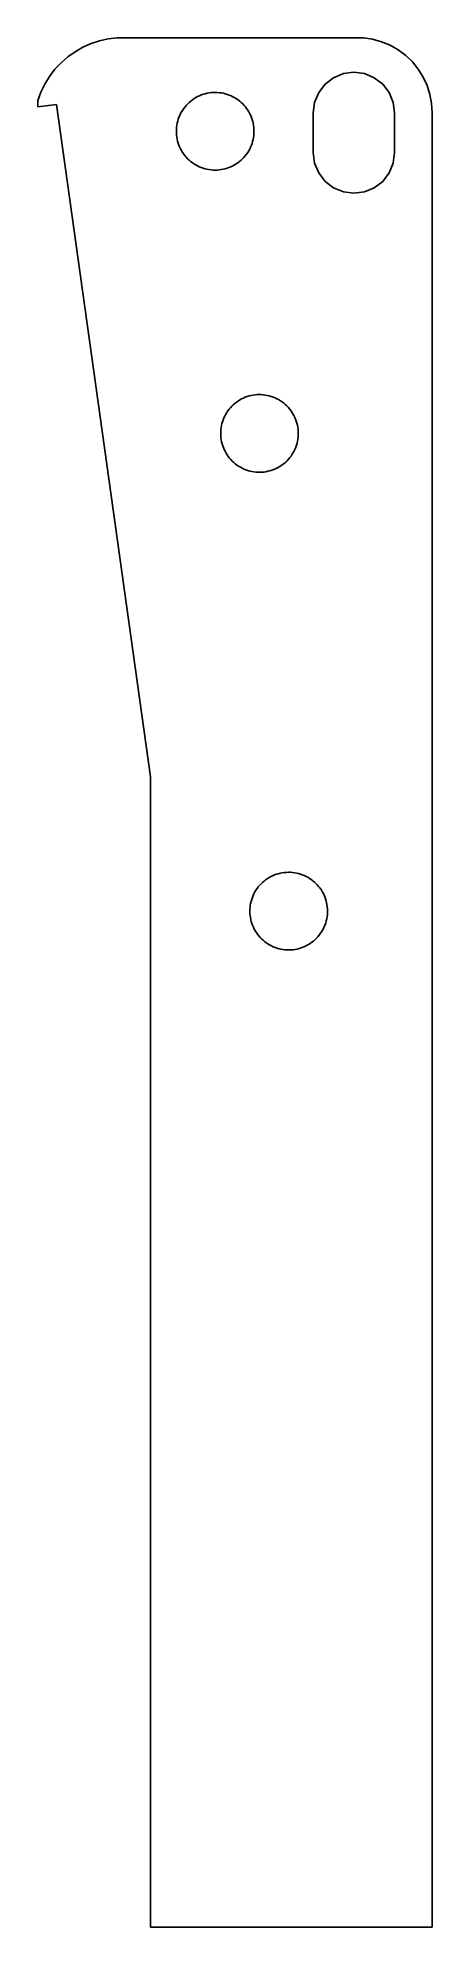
# Model space of a CAD drawing. Extents: x -213 to -10, y -485 to 488.
import ezdxf

# ---------------------------------------------------------------- set-up
doc = ezdxf.new("R2010")
doc.units = 0
doc.layers.get('0').update_dxf_attribs({"linetype": 'CONTINUOUS'})

msp = doc.modelspace()

# ---------------------------------------------------------------- linework, layer by layer
for p, q in [((-176.47, 487.36), (-180.96, 486.35)), ((-171.9, 487.92), (-176.47, 487.36)), ((-45.02, 487.92), (-171.9, 487.92)), ((-40.27, 487.21), (-45.02, 487.92)), ((-35.65, 485.92), (-40.27, 487.21)), ((-197.29, 478.07), (-200.76, 475.04)), ((-193.54, 480.74), (-197.29, 478.07)), ((-189.54, 483.03), (-193.54, 480.74)), ((-185.33, 484.9), (-189.54, 483.03)), ((-180.96, 486.35), (-185.33, 484.9)), ((-31.22, 484.06), (-35.65, 485.92)), ((-27.05, 481.68), (-31.22, 484.06)), ((-23.21, 478.8), (-27.05, 481.68)), ((-19.75, 475.47), (-23.21, 478.8)), ((-206.71, 468.03), (-209.13, 464.11)), ((-203.91, 471.68), (-206.71, 468.03)), ((-200.76, 475.04), (-203.91, 471.68)), ((-60.34, 467.37), (-64.68, 464.04)), ((-55.29, 469.46), (-60.34, 467.37)), ((-49.86, 470.18), (-55.29, 469.46)), ((-44.43, 469.46), (-49.86, 470.18)), ((-39.37, 467.37), (-44.43, 469.46)), ((-35.03, 464.04), (-39.37, 467.37)), ((-16.73, 471.73), (-19.75, 475.47)), ((-14.19, 467.66), (-16.73, 471.73)), ((-12.18, 463.3), (-14.19, 467.66)), ((-211.16, 459.98), (-212.76, 455.66)), ((-209.13, 464.11), (-211.16, 459.98)), ((-130.39, 457.61), (-131.32, 457.12)), ((-129.45, 458.06), (-130.39, 457.61)), ((-128.48, 458.46), (-129.45, 458.06)), ((-127.49, 458.81), (-128.48, 458.46)), ((-126.49, 459.1), (-127.49, 458.81)), ((-125.47, 459.34), (-126.49, 459.1)), ((-124.44, 459.53), (-125.47, 459.34)), ((-123.4, 459.66), (-124.44, 459.53)), ((-122.36, 459.74), (-123.4, 459.66)), ((-121.31, 459.77), (-122.36, 459.74)), ((-120.26, 459.74), (-121.31, 459.77)), ((-119.22, 459.65), (-120.26, 459.74)), ((-118.18, 459.51), (-119.22, 459.65)), ((-117.15, 459.32), (-118.18, 459.51)), ((-116.13, 459.07), (-117.15, 459.32)), ((-115.13, 458.77), (-116.13, 459.07)), ((-114.15, 458.42), (-115.13, 458.77)), ((-113.18, 458.02), (-114.15, 458.42)), ((-112.23, 457.56), (-113.18, 458.02)), ((-111.32, 457.06), (-112.23, 457.56)), ((-68.02, 459.69), (-70.11, 454.64)), ((-64.68, 464.04), (-68.02, 459.69)), ((-31.7, 459.69), (-35.03, 464.04)), ((-29.61, 454.64), (-31.7, 459.69)), ((-10.72, 458.72), (-12.18, 463.3)), ((-9.83, 454), (-10.72, 458.72)), ((-212.76, 452.44), (-212.76, 455.66)), ((-203.08, 453.51), (-212.76, 452.44)), ((-203.08, 453.51), (-154.7, 107.28)), ((-139.61, 447.95), (-140.02, 446.99)), ((-139.16, 448.9), (-139.61, 447.95)), ((-138.66, 449.82), (-139.16, 448.9)), ((-138.11, 450.71), (-138.66, 449.82)), ((-137.51, 451.57), (-138.11, 450.71)), ((-136.87, 452.4), (-137.51, 451.57)), ((-136.19, 453.19), (-136.87, 452.4)), ((-135.47, 453.95), (-136.19, 453.19)), ((-134.71, 454.67), (-135.47, 453.95)), ((-133.91, 455.35), (-134.71, 454.67)), ((-133.08, 455.98), (-133.91, 455.35)), ((-132.21, 456.57), (-133.08, 455.98)), ((-131.32, 457.12), (-132.21, 456.57)), ((-110.42, 456.51), (-111.32, 457.06)), ((-109.56, 455.91), (-110.42, 456.51)), ((-108.73, 455.27), (-109.56, 455.91)), ((-107.94, 454.59), (-108.73, 455.27)), ((-107.18, 453.87), (-107.94, 454.59)), ((-106.46, 453.11), (-107.18, 453.87)), ((-105.79, 452.31), (-106.46, 453.11)), ((-105.15, 451.48), (-105.79, 452.31)), ((-104.56, 450.61), (-105.15, 451.48)), ((-104.02, 449.72), (-104.56, 450.61)), ((-103.52, 448.8), (-104.02, 449.72)), ((-103.07, 447.85), (-103.52, 448.8)), ((-102.67, 446.88), (-103.07, 447.85)), ((-70.11, 454.64), (-70.83, 449.21)), ((-70.83, 449.21), (-70.83, 428.78)), ((-28.89, 449.21), (-29.61, 454.64)), ((-28.89, 449.21), (-28.89, 428.78)), ((-9.54, 449.21), (-9.83, 454)), ((-9.54, 449.21), (-9.54, -485.2)), ((-141.33, 440.87), (-141.36, 439.82)), ((-141.36, 439.82), (-141.34, 438.78)), ((-141.34, 438.78), (-141.26, 437.73)), ((-141.25, 441.91), (-141.33, 440.87)), ((-141.11, 442.95), (-141.25, 441.91)), ((-140.92, 443.98), (-141.11, 442.95)), ((-140.67, 445), (-140.92, 443.98)), ((-140.37, 446), (-140.67, 445)), ((-140.02, 446.99), (-140.37, 446)), ((-102.33, 445.89), (-102.67, 446.88)), ((-102.03, 444.89), (-102.33, 445.89)), ((-101.79, 443.87), (-102.03, 444.89)), ((-101.6, 442.84), (-101.79, 443.87)), ((-101.47, 441.8), (-101.6, 442.84)), ((-101.48, 437.62), (-101.4, 438.66)), ((-101.39, 440.76), (-101.47, 441.8)), ((-101.4, 438.66), (-101.36, 439.71)), ((-101.36, 439.71), (-101.39, 440.76)), ((-141.26, 437.73), (-141.13, 436.69)), ((-141.13, 436.69), (-140.94, 435.66)), ((-140.94, 435.66), (-140.7, 434.64)), ((-140.7, 434.64), (-140.4, 433.64)), ((-140.4, 433.64), (-140.06, 432.65)), ((-140.06, 432.65), (-139.66, 431.68)), ((-139.66, 431.68), (-139.21, 430.74)), ((-139.21, 430.74), (-138.71, 429.82)), ((-138.71, 429.82), (-138.17, 428.92)), ((-138.17, 428.92), (-137.58, 428.06)), ((-105.22, 427.97), (-104.62, 428.83)), ((-104.62, 428.83), (-104.07, 429.72)), ((-104.07, 429.72), (-103.57, 430.64)), ((-103.57, 430.64), (-103.12, 431.58)), ((-103.12, 431.58), (-102.71, 432.55)), ((-102.71, 432.55), (-102.36, 433.53)), ((-102.36, 433.53), (-102.06, 434.54)), ((-102.06, 434.54), (-101.81, 435.55)), ((-101.81, 435.55), (-101.62, 436.58)), ((-101.62, 436.58), (-101.48, 437.62)), ((-70.11, 423.35), (-70.83, 428.78)), ((-28.89, 428.78), (-29.61, 423.35)), ((-137.58, 428.06), (-136.94, 427.22)), ((-136.94, 427.22), (-136.26, 426.43)), ((-136.26, 426.43), (-135.55, 425.66)), ((-135.55, 425.66), (-134.79, 424.94)), ((-134.79, 424.94), (-133.99, 424.26)), ((-133.99, 424.26), (-133.17, 423.62)), ((-133.17, 423.62), (-132.3, 423.02)), ((-132.3, 423.02), (-131.41, 422.47)), ((-131.41, 422.47), (-130.49, 421.97)), ((-130.49, 421.97), (-129.55, 421.52)), ((-129.55, 421.52), (-128.58, 421.12)), ((-128.58, 421.12), (-127.6, 420.76)), ((-127.6, 420.76), (-126.6, 420.46)), ((-126.6, 420.46), (-125.58, 420.22)), ((-125.58, 420.22), (-124.55, 420.02)), ((-124.55, 420.02), (-123.51, 419.88)), ((-123.51, 419.88), (-122.47, 419.8)), ((-122.47, 419.8), (-121.42, 419.77)), ((-121.42, 419.77), (-120.37, 419.79)), ((-120.37, 419.79), (-119.33, 419.87)), ((-119.33, 419.87), (-118.29, 420)), ((-118.29, 420), (-117.26, 420.19)), ((-117.26, 420.19), (-116.24, 420.43)), ((-116.24, 420.43), (-115.24, 420.73)), ((-115.24, 420.73), (-114.25, 421.08)), ((-114.25, 421.08), (-113.28, 421.47)), ((-113.28, 421.47), (-112.33, 421.92)), ((-112.33, 421.92), (-111.41, 422.42)), ((-111.41, 422.42), (-110.52, 422.96)), ((-110.52, 422.96), (-109.65, 423.55)), ((-109.65, 423.55), (-108.82, 424.19)), ((-108.82, 424.19), (-108.02, 424.87)), ((-108.02, 424.87), (-107.26, 425.59)), ((-107.26, 425.59), (-106.54, 426.34)), ((-106.54, 426.34), (-105.86, 427.14)), ((-105.86, 427.14), (-105.22, 427.97)), ((-68.02, 418.3), (-70.11, 423.35)), ((-29.61, 423.35), (-31.7, 418.3)), ((-64.68, 413.95), (-68.02, 418.3)), ((-60.34, 410.62), (-64.68, 413.95)), ((-55.29, 408.53), (-60.34, 410.62)), ((-39.37, 410.62), (-44.43, 408.53)), ((-35.03, 413.95), (-39.37, 410.62)), ((-31.7, 418.3), (-35.03, 413.95)), ((-49.86, 407.81), (-55.29, 408.53)), ((-44.43, 408.53), (-49.86, 407.81)), ((-108.66, 301.4), (-107.75, 301.91)), ((-107.75, 301.91), (-106.81, 302.36)), ((-106.81, 302.36), (-105.84, 302.77)), ((-105.84, 302.77), (-104.86, 303.13)), ((-104.86, 303.13), (-103.86, 303.43)), ((-103.86, 303.43), (-102.84, 303.69)), ((-102.84, 303.69), (-101.81, 303.89)), ((-101.81, 303.89), (-100.77, 304.03)), ((-100.77, 304.03), (-99.73, 304.12)), ((-99.73, 304.12), (-98.68, 304.16)), ((-98.68, 304.16), (-97.64, 304.14)), ((-97.64, 304.14), (-96.59, 304.06)), ((-96.59, 304.06), (-95.55, 303.93)), ((-95.55, 303.93), (-94.52, 303.75)), ((-94.52, 303.75), (-93.5, 303.51)), ((-93.5, 303.51), (-92.5, 303.22)), ((-92.5, 303.22), (-91.51, 302.88)), ((-91.51, 302.88), (-90.54, 302.49)), ((-90.54, 302.49), (-89.59, 302.05)), ((-89.59, 302.05), (-88.66, 301.55)), ((-117.26, 291.18), (-116.86, 292.15)), ((-116.86, 292.15), (-116.42, 293.1)), ((-116.42, 293.1), (-115.93, 294.02)), ((-115.93, 294.02), (-115.39, 294.92)), ((-115.39, 294.92), (-114.8, 295.79)), ((-114.8, 295.79), (-114.17, 296.62)), ((-114.17, 296.62), (-113.5, 297.42)), ((-113.5, 297.42), (-112.78, 298.19)), ((-112.78, 298.19), (-112.03, 298.92)), ((-112.03, 298.92), (-111.24, 299.6)), ((-111.24, 299.6), (-110.41, 300.25)), ((-110.41, 300.25), (-109.55, 300.85)), ((-109.55, 300.85), (-108.66, 301.4)), ((-88.66, 301.55), (-87.77, 301.01)), ((-87.77, 301.01), (-86.9, 300.43)), ((-86.9, 300.43), (-86.06, 299.79)), ((-86.06, 299.79), (-85.26, 299.12)), ((-85.26, 299.12), (-84.5, 298.41)), ((-84.5, 298.41), (-83.77, 297.65)), ((-83.77, 297.65), (-83.09, 296.86)), ((-83.09, 296.86), (-82.44, 296.04)), ((-82.44, 296.04), (-81.84, 295.18)), ((-81.84, 295.18), (-81.29, 294.29)), ((-81.29, 294.29), (-80.78, 293.37)), ((-80.78, 293.37), (-80.32, 292.43)), ((-80.32, 292.43), (-79.92, 291.47)), ((-118.53, 284), (-118.51, 285.05)), ((-118.5, 282.96), (-118.53, 284)), ((-118.51, 285.05), (-118.44, 286.09)), ((-118.41, 281.91), (-118.5, 282.96)), ((-118.44, 286.09), (-118.31, 287.13)), ((-118.31, 287.13), (-118.13, 288.16)), ((-118.13, 288.16), (-117.89, 289.18)), ((-117.89, 289.18), (-117.6, 290.19)), ((-117.6, 290.19), (-117.26, 291.18)), ((-79.92, 291.47), (-79.56, 290.48)), ((-79.56, 290.48), (-79.25, 289.48)), ((-79.25, 289.48), (-79, 288.46)), ((-79, 288.46), (-78.8, 287.44)), ((-78.8, 287.44), (-78.66, 286.4)), ((-78.63, 282.22), (-78.75, 281.18)), ((-78.66, 286.4), (-78.57, 285.36)), ((-78.55, 283.26), (-78.63, 282.22)), ((-78.57, 285.36), (-78.53, 284.31)), ((-78.53, 284.31), (-78.55, 283.26)), ((-118.26, 280.88), (-118.41, 281.91)), ((-118.06, 279.85), (-118.26, 280.88)), ((-117.81, 278.83), (-118.06, 279.85)), ((-117.5, 277.83), (-117.81, 278.83)), ((-117.15, 276.85), (-117.5, 277.83)), ((-116.74, 275.88), (-117.15, 276.85)), ((-116.28, 274.94), (-116.74, 275.88)), ((-115.77, 274.02), (-116.28, 274.94)), ((-115.22, 273.14), (-115.77, 274.02)), ((-114.62, 272.28), (-115.22, 273.14)), ((-82.26, 272.52), (-82.89, 271.69)), ((-81.68, 273.39), (-82.26, 272.52)), ((-81.13, 274.29), (-81.68, 273.39)), ((-80.64, 275.21), (-81.13, 274.29)), ((-80.2, 276.16), (-80.64, 275.21)), ((-79.81, 277.13), (-80.2, 276.16)), ((-79.46, 278.12), (-79.81, 277.13)), ((-79.17, 279.13), (-79.46, 278.12)), ((-78.94, 280.15), (-79.17, 279.13)), ((-78.75, 281.18), (-78.94, 280.15)), ((-113.98, 271.45), (-114.62, 272.28)), ((-113.29, 270.66), (-113.98, 271.45)), ((-112.56, 269.91), (-113.29, 270.66)), ((-111.8, 269.19), (-112.56, 269.91)), ((-111, 268.52), (-111.8, 269.19)), ((-110.16, 267.89), (-111, 268.52)), ((-109.3, 267.3), (-110.16, 267.89)), ((-108.4, 266.76), (-109.3, 267.3)), ((-107.47, 266.27), (-108.4, 266.76)), ((-106.53, 265.82), (-107.47, 266.27)), ((-105.56, 265.43), (-106.53, 265.82)), ((-104.57, 265.09), (-105.56, 265.43)), ((-103.56, 264.8), (-104.57, 265.09)), ((-102.54, 264.56), (-103.56, 264.8)), ((-101.51, 264.38), (-102.54, 264.56)), ((-100.47, 264.25), (-101.51, 264.38)), ((-99.43, 264.18), (-100.47, 264.25)), ((-98.38, 264.16), (-99.43, 264.18)), ((-97.33, 264.19), (-98.38, 264.16)), ((-96.29, 264.28), (-97.33, 264.19)), ((-95.25, 264.43), (-96.29, 264.28)), ((-94.22, 264.63), (-95.25, 264.43)), ((-93.21, 264.88), (-94.22, 264.63)), ((-92.21, 265.18), (-93.21, 264.88)), ((-91.22, 265.54), (-92.21, 265.18)), ((-90.26, 265.95), (-91.22, 265.54)), ((-89.32, 266.41), (-90.26, 265.95)), ((-88.4, 266.91), (-89.32, 266.41)), ((-87.51, 267.47), (-88.4, 266.91)), ((-86.65, 268.07), (-87.51, 267.47)), ((-85.83, 268.71), (-86.65, 268.07)), ((-85.04, 269.4), (-85.83, 268.71)), ((-84.28, 270.12), (-85.04, 269.4)), ((-83.57, 270.89), (-84.28, 270.12)), ((-82.89, 271.69), (-83.57, 270.89)), ((-154.7, -485.2), (-154.7, 107.28)), ((-100.35, 48.88), (-100.89, 47.98)), ((-99.76, 49.75), (-100.35, 48.88)), ((-99.13, 50.59), (-99.76, 49.75)), ((-98.46, 51.39), (-99.13, 50.59)), ((-97.74, 52.15), (-98.46, 51.39)), ((-96.99, 52.88), (-97.74, 52.15)), ((-96.2, 53.57), (-96.99, 52.88)), ((-95.38, 54.21), (-96.2, 53.57)), ((-94.52, 54.81), (-95.38, 54.21)), ((-93.63, 55.37), (-94.52, 54.81)), ((-92.71, 55.88), (-93.63, 55.37)), ((-91.77, 56.34), (-92.71, 55.88)), ((-90.81, 56.75), (-91.77, 56.34)), ((-89.83, 57.1), (-90.81, 56.75)), ((-88.82, 57.41), (-89.83, 57.1)), ((-87.81, 57.66), (-88.82, 57.41)), ((-86.78, 57.86), (-87.81, 57.66)), ((-85.74, 58.01), (-86.78, 57.86)), ((-84.7, 58.1), (-85.74, 58.01)), ((-83.65, 58.14), (-84.7, 58.1)), ((-82.61, 58.12), (-83.65, 58.14)), ((-81.56, 58.05), (-82.61, 58.12)), ((-80.52, 57.92), (-81.56, 58.05)), ((-79.49, 57.74), (-80.52, 57.92)), ((-78.47, 57.5), (-79.49, 57.74)), ((-77.47, 57.22), (-78.47, 57.5)), ((-76.48, 56.87), (-77.47, 57.22)), ((-75.51, 56.48), (-76.48, 56.87)), ((-74.56, 56.04), (-75.51, 56.48)), ((-73.63, 55.55), (-74.56, 56.04)), ((-72.73, 55.01), (-73.63, 55.55)), ((-71.87, 54.42), (-72.73, 55.01)), ((-71.03, 53.79), (-71.87, 54.42)), ((-70.23, 53.12), (-71.03, 53.79)), ((-69.46, 52.41), (-70.23, 53.12)), ((-68.73, 51.65), (-69.46, 52.41)), ((-68.05, 50.86), (-68.73, 51.65)), ((-67.4, 50.04), (-68.05, 50.86)), ((-66.8, 49.18), (-67.4, 50.04)), ((-66.25, 48.29), (-66.8, 49.18)), ((-103.46, 39.01), (-103.47, 37.96)), ((-103.38, 40.05), (-103.46, 39.01)), ((-103.26, 41.09), (-103.38, 40.05)), ((-103.08, 42.12), (-103.26, 41.09)), ((-102.84, 43.14), (-103.08, 42.12)), ((-102.55, 44.15), (-102.84, 43.14)), ((-102.21, 45.14), (-102.55, 44.15)), ((-101.82, 46.11), (-102.21, 45.14)), ((-101.38, 47.06), (-101.82, 46.11)), ((-100.89, 47.98), (-101.38, 47.06)), ((-65.74, 47.38), (-66.25, 48.29)), ((-65.28, 46.44), (-65.74, 47.38)), ((-64.87, 45.47), (-65.28, 46.44)), ((-64.51, 44.49), (-64.87, 45.47)), ((-64.2, 43.49), (-64.51, 44.49)), ((-63.95, 42.47), (-64.2, 43.49)), ((-63.75, 41.45), (-63.95, 42.47)), ((-63.6, 40.41), (-63.75, 41.45)), ((-63.51, 39.37), (-63.6, 40.41)), ((-63.48, 38.32), (-63.51, 39.37)), ((-103.47, 37.96), (-103.44, 36.91)), ((-103.44, 36.91), (-103.35, 35.87)), ((-103.35, 35.87), (-103.2, 34.83)), ((-103.2, 34.83), (-103, 33.81)), ((-103, 33.81), (-102.75, 32.79)), ((-102.75, 32.79), (-102.44, 31.79)), ((-102.44, 31.79), (-102.08, 30.81)), ((-102.08, 30.81), (-101.67, 29.84)), ((-101.67, 29.84), (-101.21, 28.9)), ((-66.07, 28.3), (-65.57, 29.22)), ((-65.57, 29.22), (-65.13, 30.17)), ((-65.13, 30.17), (-64.74, 31.14)), ((-64.74, 31.14), (-64.4, 32.13)), ((-64.4, 32.13), (-64.11, 33.14)), ((-64.11, 33.14), (-63.88, 34.16)), ((-63.88, 34.16), (-63.69, 35.19)), ((-63.69, 35.19), (-63.57, 36.23)), ((-63.57, 36.23), (-63.49, 37.27)), ((-63.49, 37.27), (-63.48, 38.32)), ((-101.21, 28.9), (-100.71, 27.98)), ((-100.71, 27.98), (-100.15, 27.1)), ((-100.15, 27.1), (-99.55, 26.24)), ((-99.55, 26.24), (-98.91, 25.41)), ((-98.91, 25.41), (-98.22, 24.62)), ((-98.22, 24.62), (-97.49, 23.87)), ((-97.49, 23.87), (-96.72, 23.16)), ((-96.72, 23.16), (-95.92, 22.48)), ((-95.92, 22.48), (-95.09, 21.85)), ((-95.09, 21.85), (-94.22, 21.27)), ((-94.22, 21.27), (-93.32, 20.73)), ((-93.32, 20.73), (-92.4, 20.24)), ((-92.4, 20.24), (-91.45, 19.8)), ((-91.45, 19.8), (-90.48, 19.4)), ((-77.13, 19.17), (-76.14, 19.53)), ((-76.14, 19.53), (-75.18, 19.94)), ((-75.18, 19.94), (-74.24, 20.4)), ((-74.24, 20.4), (-73.32, 20.91)), ((-73.32, 20.91), (-72.43, 21.46)), ((-72.43, 21.46), (-71.58, 22.07)), ((-71.58, 22.07), (-70.75, 22.71)), ((-70.75, 22.71), (-69.96, 23.4)), ((-69.96, 23.4), (-69.21, 24.12)), ((-69.21, 24.12), (-68.49, 24.89)), ((-68.49, 24.89), (-67.82, 25.69)), ((-67.82, 25.69), (-67.19, 26.53)), ((-67.19, 26.53), (-66.61, 27.4)), ((-66.61, 27.4), (-66.07, 28.3)), ((-90.48, 19.4), (-89.49, 19.06)), ((-89.49, 19.06), (-88.48, 18.78)), ((-88.48, 18.78), (-87.46, 18.54)), ((-87.46, 18.54), (-86.43, 18.36)), ((-86.43, 18.36), (-85.39, 18.23)), ((-85.39, 18.23), (-84.34, 18.16)), ((-84.34, 18.16), (-83.3, 18.14)), ((-83.3, 18.14), (-82.25, 18.18)), ((-82.25, 18.18), (-81.21, 18.27)), ((-81.21, 18.27), (-80.17, 18.41)), ((-80.17, 18.41), (-79.14, 18.61)), ((-79.14, 18.61), (-78.13, 18.87)), ((-78.13, 18.87), (-77.13, 19.17)), ((-9.54, -485.2), (-154.7, -485.2))]:
    msp.add_line(p, q)

doc.saveas('drawing.dxf')
